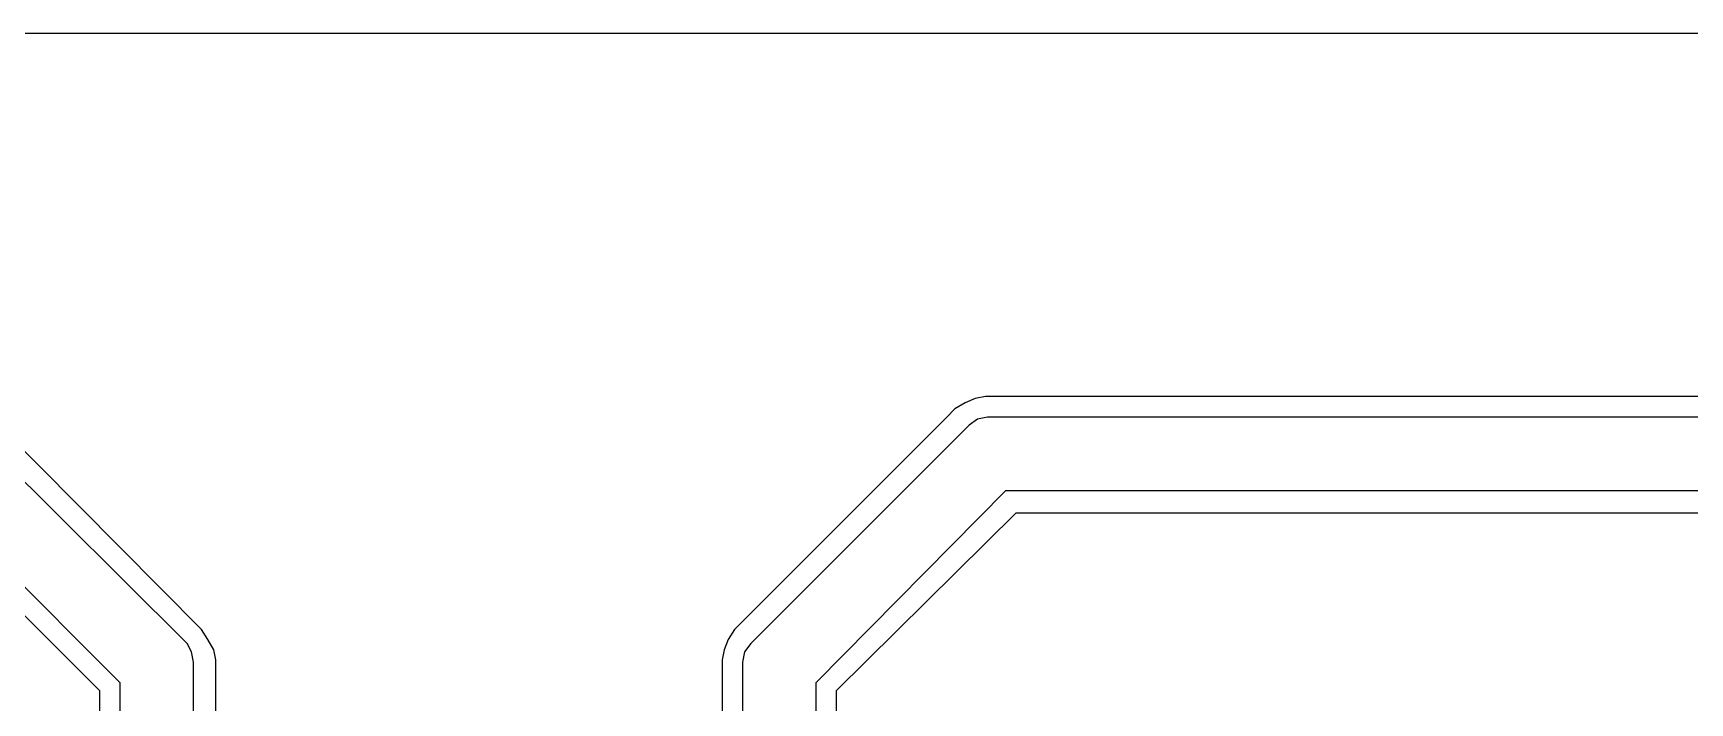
# Model space of a CAD drawing. Extents: x -4564 to 93, y -2534 to 43.
# Drawn here: x -1890 to -1078, y -285 to 43 of the extents above; entities that cross this region are included whole.
import ezdxf

# ---------------------------------------------------------------- set-up
doc = ezdxf.new("R2010")
doc.units = 0
doc.layers.add('3', color=3, linetype='CONTINUOUS')
doc.layers.add('4', color=4, linetype='CONTINUOUS')

msp = doc.modelspace()

# ---------------------------------------------------------------- linework, layer by layer
at = {"layer": '3'}
for p, q in [((-4530, 43), (59, 43)), ((-4530, 43), (59, 43)), ((-1814, -256), (-1980, -91)), ((-2002, -120), (-1847, -275)), ((-1427, -146), (-1431, -149)), ((-1422, -145), (-1427, -146)), ((-550, -145), (-1422, -145)), ((-1434, -152), (-1538, -256)), ((-1431, -149), (-1434, -152)), ((-1506, -275), (-1413, -181)), ((-1413, -181), (-560, -181)), ((-1812, -260), (-1814, -256)), ((-1538, -256), (-1541, -260)), ((-1811, -265), (-1812, -260)), ((-1811, -308), (-1811, -265)), ((-1541, -260), (-1542, -265)), ((-1542, -265), (-1542, -308)), ((-1847, -275), (-1847, -308)), ((-1506, -308), (-1506, -275))]:
    msp.add_line(p, q, dxfattribs=at)
at = {"layer": '4'}
for p, q in [((-4530, 43), (59, 43)), ((-4530, 43), (59, 43)), ((-1807, -249), (-1972, -83)), ((-2006, -130), (-1857, -279)), ((-1428, -136), (-1433, -138)), ((-1423, -135), (-1428, -136)), ((-549, -135), (-1423, -135)), ((-1442, -145), (-1546, -249)), ((-1438, -141), (-1442, -145)), ((-1433, -138), (-1438, -141)), ((-1496, -279), (-1408, -192)), ((-1408, -192), (-980, -192)), ((-1804, -254), (-1807, -249)), ((-1546, -249), (-1549, -254)), ((-1801, -259), (-1804, -254)), ((-1800, -264), (-1801, -259)), ((-1551, -259), (-1552, -264)), ((-1549, -254), (-1551, -259)), ((-1800, -303), (-1800, -264)), ((-1552, -264), (-1552, -303)), ((-1857, -279), (-1857, -303)), ((-1496, -303), (-1496, -279))]:
    msp.add_line(p, q, dxfattribs=at)

doc.saveas('drawing.dxf')
